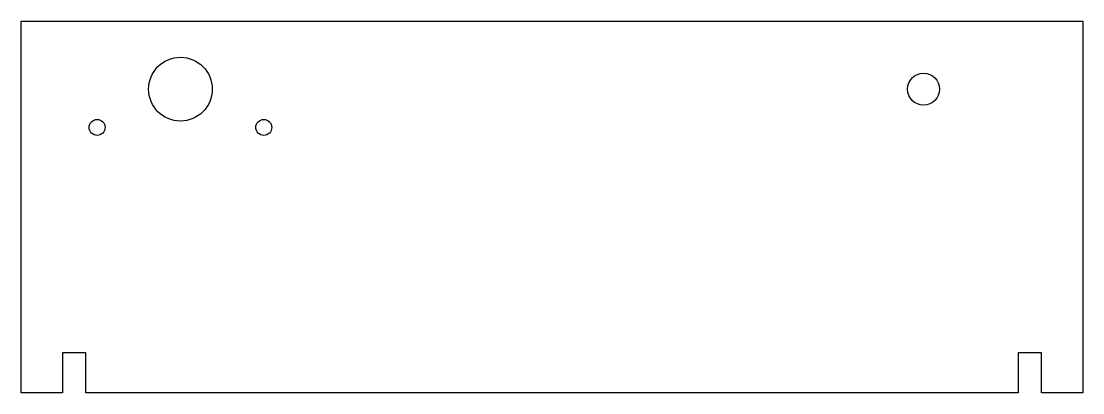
# Model space of a CAD drawing. Header units: millimetres. Extents: x -200 to 0, y -70 to 0.
import ezdxf

# ---------------------------------------------------------------- set-up
doc = ezdxf.new("R2010")
doc.units = ezdxf.units.MM
doc.layers.get('0').update_dxf_attribs({"linetype": 'CONTINUOUS'})

msp = doc.modelspace()

# ---------------------------------------------------------------- linework, layer by layer
msp.add_lwpolyline([(0, -70), (-7.8, -70), (-7.8, -62.5), (-12.2, -62.5), (-12.2, -70), (-187.8, -70), (-187.8, -62.5), (-192.2, -62.5), (-192.2, -70), (-200, -70), (-200, 0), (0, 0)], close=True)
for centre, radius in [((-170, -12.8), 6), ((-30, -12.8), 3), ((-185.7, -20), 1.5), ((-154.3, -20), 1.5)]:
    msp.add_circle(centre, radius)

doc.saveas('drawing.dxf')
